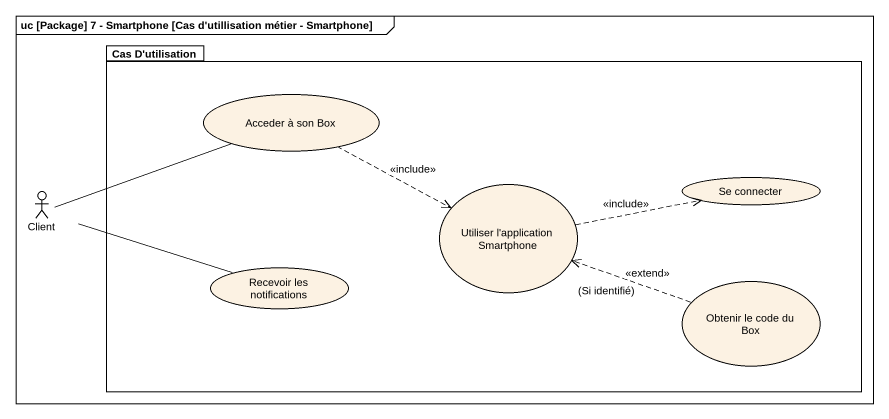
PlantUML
@startuml
mainframe uc [Package] 7 - Smartphone [Cas d'utillisation métier - Smartphone]
package "Cas D'utilisation" as Cas_D_utilisation {
  usecase "Acceder à son Box" as Acceder_à_son_Box
  usecase "Utiliser l'application Smartphone" as Utiliser_l_application
  usecase "Se connecter" as Se_connecter
  usecase "Recevoir les notifications" as Recevoir_les_notifications
  usecase "Obtenir le code du Box" as Obtenir_le_code_du_Box
}
actor Client
Acceder_à_son_Box .right.> Utiliser_l_application : <<include>>
Client -right- Acceder_à_son_Box
Client -right- Recevoir_les_notifications
Utiliser_l_application .right.> Se_connecter : <<include>>
Obtenir_le_code_du_Box .left.> Utiliser_l_application : <<extend>>\n(Si identifié)
@enduml
